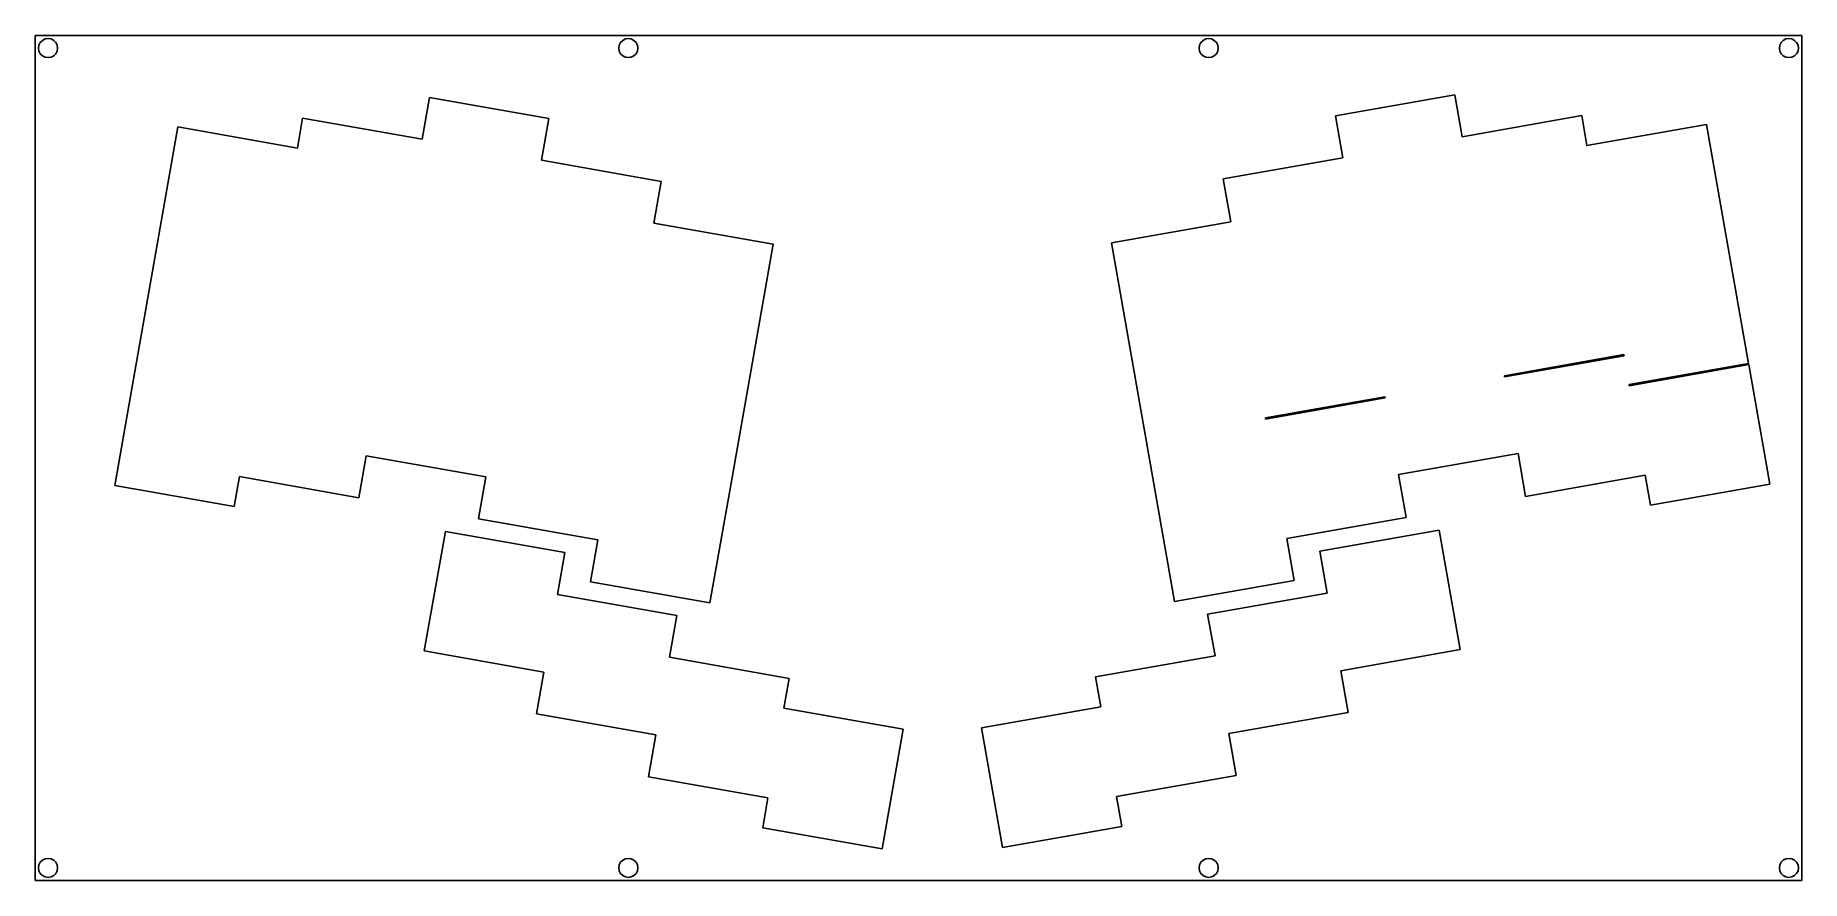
# Model space of a CAD drawing. Extents: x 0 to 277, y 0 to 133.
import ezdxf

# ---------------------------------------------------------------- set-up
doc = ezdxf.new("R2010")
doc.units = 0
doc.layers.get('0').update_dxf_attribs({"linetype": 'CONTINUOUS'})

msp = doc.modelspace()

# ---------------------------------------------------------------- linework, layer by layer
at = {"color": 0}
for p, q in [((0.093707, 132.781), (277.479, 132.781)), ((0.093707, 0.081304), (0.093707, 132.781)), ((0.666972, 131.244), (0.592557, 130.781)), ((0.592557, 130.781), (0.666972, 130.318)), ((0.879189, 131.663), (0.666972, 131.244)), ((1.21129, 131.995), (0.879189, 131.663)), ((1.63022, 132.208), (1.21129, 131.995)), ((2.09324, 132.281), (1.63022, 132.208)), ((2.55626, 132.208), (2.09324, 132.281)), ((2.97518, 131.995), (2.55626, 132.208)), ((3.30729, 131.663), (2.97518, 131.995)), ((3.51951, 131.244), (3.30729, 131.663)), ((3.59392, 130.781), (3.51951, 131.244)), ((3.51951, 130.318), (3.59392, 130.781)), ((91.7952, 131.244), (91.7222, 130.781)), ((91.7222, 130.781), (91.7952, 130.318)), ((92.009, 131.663), (91.7952, 131.244)), ((92.3396, 131.995), (92.009, 131.663)), ((92.7587, 132.208), (92.3396, 131.995)), ((93.2215, 132.281), (92.7587, 132.208)), ((93.6858, 132.208), (93.2215, 132.281)), ((94.1035, 131.995), (93.6858, 132.208)), ((94.4354, 131.663), (94.1035, 131.995)), ((94.6492, 131.244), (94.4354, 131.663)), ((94.7222, 130.781), (94.6492, 131.244)), ((94.6492, 130.318), (94.7222, 130.781)), ((182.923, 131.244), (182.85, 130.781)), ((182.85, 130.781), (182.923, 130.318)), ((183.137, 131.663), (182.923, 131.244)), ((183.469, 131.995), (183.137, 131.663)), ((183.887, 132.208), (183.469, 131.995)), ((184.351, 132.281), (183.887, 132.208)), ((184.814, 132.208), (184.351, 132.281)), ((185.232, 131.995), (184.814, 132.208)), ((185.564, 131.663), (185.232, 131.995)), ((185.776, 131.244), (185.564, 131.663)), ((185.85, 130.781), (185.776, 131.244)), ((185.776, 130.318), (185.85, 130.781)), ((274.053, 131.244), (273.979, 130.781)), ((273.979, 130.781), (274.053, 130.318)), ((274.265, 131.663), (274.053, 131.244)), ((274.598, 131.995), (274.265, 131.663)), ((275.015, 132.208), (274.598, 131.995)), ((275.478, 132.281), (275.015, 132.208)), ((275.942, 132.208), (275.478, 132.281)), ((276.362, 131.995), (275.942, 132.208)), ((276.692, 131.663), (276.362, 131.995)), ((276.906, 131.244), (276.692, 131.663)), ((276.979, 130.781), (276.906, 131.244)), ((276.906, 130.318), (276.979, 130.781)), ((277.479, 132.781), (277.479, 0.081304)), ((0.666972, 130.318), (0.879189, 129.899)), ((0.879189, 129.899), (1.21129, 129.567)), ((1.21129, 129.567), (1.63022, 129.355)), ((1.63022, 129.355), (2.09324, 129.281)), ((2.09324, 129.281), (2.55626, 129.355)), ((2.55626, 129.355), (2.97518, 129.567)), ((2.97518, 129.567), (3.30729, 129.899)), ((3.30729, 129.899), (3.51951, 130.318)), ((91.7952, 130.318), (92.009, 129.899)), ((92.009, 129.899), (92.3396, 129.567)), ((92.3396, 129.567), (92.7587, 129.355)), ((92.7587, 129.355), (93.2215, 129.281)), ((93.2215, 129.281), (93.6858, 129.355)), ((93.6858, 129.355), (94.1035, 129.567)), ((94.1035, 129.567), (94.4354, 129.899)), ((94.4354, 129.899), (94.6492, 130.318)), ((182.923, 130.318), (183.137, 129.899)), ((183.137, 129.899), (183.469, 129.567)), ((183.469, 129.567), (183.887, 129.355)), ((183.887, 129.355), (184.351, 129.281)), ((184.351, 129.281), (184.814, 129.355)), ((184.814, 129.355), (185.232, 129.567)), ((185.232, 129.567), (185.564, 129.899)), ((185.564, 129.899), (185.776, 130.318)), ((274.053, 130.318), (274.265, 129.899)), ((274.265, 129.899), (274.598, 129.567)), ((274.598, 129.567), (275.015, 129.355)), ((275.015, 129.355), (275.478, 129.281)), ((275.478, 129.281), (275.942, 129.355)), ((275.942, 129.355), (276.362, 129.567)), ((276.362, 129.567), (276.692, 129.899)), ((276.692, 129.899), (276.906, 130.318)), ((61.995, 123.042), (60.8362, 116.476)), ((80.7572, 119.733), (61.995, 123.042)), ((223.016, 123.44), (204.253, 120.133)), ((224.174, 116.874), (223.016, 123.44)), ((42.0758, 119.785), (41.2489, 115.094)), ((60.8362, 116.476), (42.0758, 119.785)), ((79.5983, 113.169), (80.7572, 119.733)), ((204.253, 120.133), (205.411, 113.567)), ((242.934, 120.183), (224.174, 116.874)), ((243.761, 115.492), (242.934, 120.183)), ((22.4882, 118.402), (19.1795, 99.6403)), ((41.2489, 115.094), (22.4882, 118.402)), ((262.522, 118.801), (243.761, 115.492)), ((269.138, 81.2782), (262.522, 118.801)), ((98.3601, 109.86), (79.5983, 113.169)), ((205.411, 113.567), (186.65, 110.258)), ((97.2012, 103.294), (98.3601, 109.86)), ((186.65, 110.258), (187.84, 103.504)), ((115.963, 99.9864), (97.2012, 103.294)), ((187.84, 103.504), (169.081, 100.197)), ((112.653, 81.2243), (115.963, 99.9864)), ((169.081, 100.197), (179.004, 43.9127)), ((19.1809, 99.6403), (15.8722, 80.8785)), ((19.1795, 99.6403), (19.1809, 99.6403)), ((15.8722, 80.8785), (12.5636, 62.1192)), ((109.346, 62.4649), (112.655, 81.2243)), ((112.655, 81.2243), (112.653, 81.2243)), ((230.79, 79.3503), (249.549, 82.6604)), ((249.582, 82.4742), (230.823, 79.1655)), ((249.549, 82.6604), (249.582, 82.4742)), ((250.377, 77.9695), (269.138, 81.2782)), ((269.171, 81.092), (250.41, 77.7833)), ((272.478, 62.3288), (269.171, 81.092)), ((230.823, 79.1655), (230.79, 79.3503)), ((250.41, 77.7833), (250.377, 77.9695)), ((193.269, 72.7343), (212.027, 76.0444)), ((212.059, 75.8582), (193.301, 72.5509)), ((212.027, 76.0444), (212.059, 75.8582)), ((193.301, 72.5509), (193.269, 72.7343)), ((50.9143, 60.1913), (52.0718, 66.759)), ((52.0718, 66.759), (70.8311, 63.4503)), ((214.179, 63.8485), (232.938, 67.1572)), ((232.938, 67.1572), (234.129, 60.4023)), ((215.369, 57.0964), (214.179, 63.8485)), ((12.5636, 62.1192), (31.3269, 58.8091)), ((31.3269, 58.8091), (32.1538, 63.5014)), ((32.1538, 63.5014), (50.9143, 60.1913)), ((70.8311, 63.4503), (69.6722, 56.8854)), ((106.037, 43.7018), (109.347, 62.4649)), ((109.347, 62.4649), (109.346, 62.4649)), ((234.129, 60.4023), (252.889, 63.7124)), ((252.889, 63.7124), (253.716, 59.0215)), ((253.716, 59.0215), (272.478, 62.3288)), ((69.6722, 56.8854), (88.4343, 53.5753)), ((196.61, 53.7863), (215.369, 57.0964)), ((64.4867, 54.8996), (61.1794, 36.1364)), ((83.2499, 51.5909), (64.4867, 54.8996)), ((88.4343, 53.5753), (87.2755, 47.0105)), ((197.768, 47.2211), (196.61, 53.7863)), ((220.556, 55.1106), (201.795, 51.8019)), ((223.865, 36.347), (220.556, 55.1106)), ((82.091, 45.0247), (83.2499, 51.5909)), ((201.795, 51.8019), (202.952, 45.2356)), ((179.004, 43.9127), (197.768, 47.2211)), ((100.852, 41.7174), (82.091, 45.0247)), ((87.2755, 47.0105), (106.037, 43.7018)), ((202.952, 45.2356), (184.191, 41.9283)), ((99.6943, 35.151), (100.852, 41.7174)), ((184.191, 41.9283), (185.349, 35.3617)), ((61.1794, 36.1364), (79.9402, 32.829)), ((205.103, 33.0399), (223.865, 36.347)), ((118.455, 31.8423), (99.6943, 35.151)), ((185.349, 35.3617), (166.588, 32.0532)), ((79.9402, 32.829), (78.7809, 26.2626)), ((117.628, 27.1529), (118.455, 31.8423)), ((166.588, 32.0532), (167.415, 27.3637)), ((206.262, 26.4735), (205.103, 33.0399)), ((78.7809, 26.2626), (97.5416, 22.9554)), ((136.388, 23.8442), (117.628, 27.1529)), ((167.415, 27.3637), (148.655, 24.0564)), ((187.501, 23.1648), (206.262, 26.4735)), ((97.5416, 22.9554), (96.3842, 16.389)), ((133.08, 5.08222), (136.388, 23.8442)), ((148.655, 24.0564), (151.963, 5.29304)), ((188.659, 16.5999), (187.501, 23.1648)), ((96.3842, 16.389), (115.145, 13.0803)), ((169.898, 13.2912), (188.659, 16.5999)), ((115.145, 13.0803), (114.318, 8.39227)), ((170.725, 8.60033), (169.898, 13.2912)), ((114.318, 8.39227), (133.08, 5.08222)), ((151.963, 5.29304), (170.725, 8.60033)), ((0.879189, 2.96416), (0.666972, 2.54524)), ((1.21129, 3.29627), (0.879189, 2.96416)), ((1.63022, 3.50848), (1.21129, 3.29627)), ((2.09324, 3.58151), (1.63022, 3.50848)), ((2.55626, 3.50848), (2.09324, 3.58151)), ((2.97518, 3.29627), (2.55626, 3.50848)), ((3.30729, 2.96416), (2.97518, 3.29627)), ((3.51951, 2.54524), (3.30729, 2.96416)), ((92.009, 2.96416), (91.7952, 2.54524)), ((92.3396, 3.29627), (92.009, 2.96416)), ((92.7587, 3.50848), (92.3396, 3.29627)), ((93.2215, 3.58151), (92.7587, 3.50848)), ((93.6858, 3.50848), (93.2215, 3.58151)), ((94.1035, 3.29627), (93.6858, 3.50848)), ((94.4354, 2.96416), (94.1035, 3.29627)), ((94.6492, 2.54524), (94.4354, 2.96416)), ((183.137, 2.96416), (182.923, 2.54524)), ((183.469, 3.29627), (183.137, 2.96416)), ((183.887, 3.50848), (183.469, 3.29627)), ((184.351, 3.58151), (183.887, 3.50848)), ((184.814, 3.50848), (184.351, 3.58151)), ((185.232, 3.29627), (184.814, 3.50848)), ((185.564, 2.96416), (185.232, 3.29627)), ((185.776, 2.54524), (185.564, 2.96416)), ((274.265, 2.96416), (274.053, 2.54524)), ((274.598, 3.29627), (274.265, 2.96416)), ((275.015, 3.50848), (274.598, 3.29627)), ((275.478, 3.58151), (275.015, 3.50848)), ((275.942, 3.50848), (275.478, 3.58151)), ((276.362, 3.29627), (275.942, 3.50848)), ((276.692, 2.96416), (276.362, 3.29627)), ((276.906, 2.54524), (276.692, 2.96416)), ((277.479, 0.081304), (0.093707, 0.081304)), ((0.666972, 2.54524), (0.592557, 2.08221)), ((0.592557, 2.08221), (0.666972, 1.61919)), ((0.666972, 1.61919), (0.879189, 1.20027)), ((0.879189, 1.20027), (1.21129, 0.868165)), ((1.21129, 0.868165), (1.63022, 0.655948)), ((1.63022, 0.655948), (2.09324, 0.581533)), ((2.09324, 0.581533), (2.55626, 0.655948)), ((2.55626, 0.655948), (2.97518, 0.868165)), ((2.97518, 0.868165), (3.30729, 1.20027)), ((3.30729, 1.20027), (3.51951, 1.61919)), ((3.59392, 2.08221), (3.51951, 2.54524)), ((3.51951, 1.61919), (3.59392, 2.08221)), ((91.7952, 2.54524), (91.7222, 2.08221)), ((91.7222, 2.08221), (91.7952, 1.61919)), ((91.7952, 1.61919), (92.009, 1.20027)), ((92.009, 1.20027), (92.3396, 0.868165)), ((92.3396, 0.868165), (92.7587, 0.655948)), ((92.7587, 0.655948), (93.2215, 0.581533)), ((93.2215, 0.581533), (93.6858, 0.655948)), ((93.6858, 0.655948), (94.1035, 0.868165)), ((94.1035, 0.868165), (94.4354, 1.20027)), ((94.4354, 1.20027), (94.6492, 1.61919)), ((94.7222, 2.08221), (94.6492, 2.54524)), ((94.6492, 1.61919), (94.7222, 2.08221)), ((182.923, 2.54524), (182.85, 2.08221)), ((182.85, 2.08221), (182.923, 1.61919)), ((182.923, 1.61919), (183.137, 1.20027)), ((183.137, 1.20027), (183.469, 0.868165)), ((183.469, 0.868165), (183.887, 0.655948)), ((183.887, 0.655948), (184.351, 0.581533)), ((184.351, 0.581533), (184.814, 0.655948)), ((184.814, 0.655948), (185.232, 0.868165)), ((185.232, 0.868165), (185.564, 1.20027)), ((185.564, 1.20027), (185.776, 1.61919)), ((185.85, 2.08221), (185.776, 2.54524)), ((185.776, 1.61919), (185.85, 2.08221)), ((274.053, 2.54524), (273.979, 2.08221)), ((273.979, 2.08221), (274.053, 1.61919)), ((274.053, 1.61919), (274.265, 1.20027)), ((274.265, 1.20027), (274.598, 0.868165)), ((274.598, 0.868165), (275.015, 0.655948)), ((275.015, 0.655948), (275.478, 0.581533)), ((275.478, 0.581533), (275.942, 0.655948)), ((275.942, 0.655948), (276.362, 0.868165)), ((276.362, 0.868165), (276.692, 1.20027)), ((276.692, 1.20027), (276.906, 1.61919)), ((276.979, 2.08221), (276.906, 2.54524)), ((276.906, 1.61919), (276.979, 2.08221))]:
    msp.add_line(p, q, dxfattribs=at)

doc.saveas('drawing.dxf')
